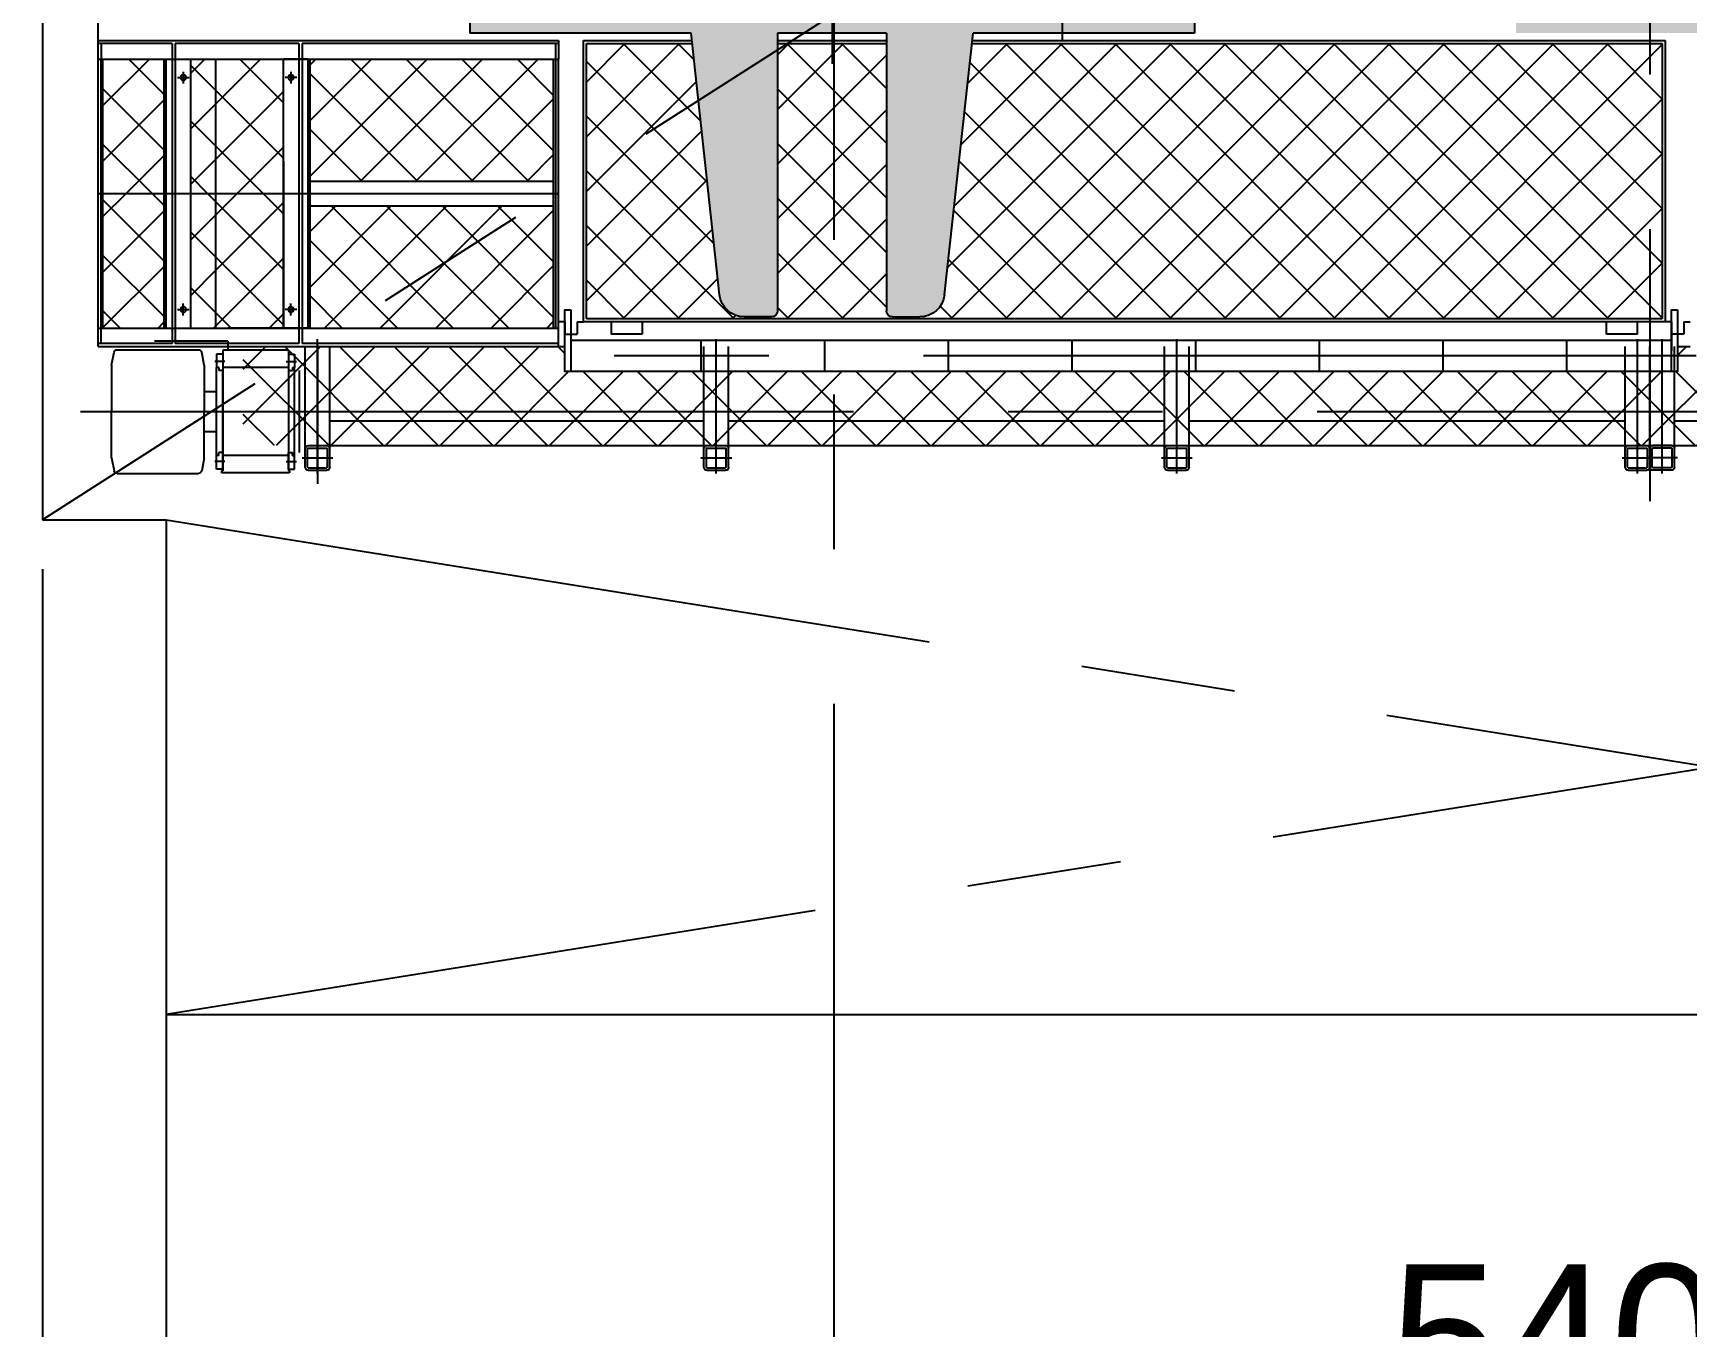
# Model space of a CAD drawing. Header units: millimetres. Extents: x -5 to 1510635, y -6 to 71285.
# Drawn here: x 798591 to 801266, y 32412 to 34505 of the extents above; entities that cross this region are included whole.
import ezdxf

# ---------------------------------------------------------------- set-up
doc = ezdxf.new("R2010")
doc.units = ezdxf.units.MM
doc.header["$LTSCALE"] = 1000
doc.linetypes.add('CENTER', pattern=[2, 1.25, -0.25, 0.25, -0.25])
for name, color, linetype in [('1', 1, 'CENTER'), ('MP-1', 1, 'CENTER'), ('MP-2', 42, 'Continuous'), ('MP-3', 3, 'Continuous'), ('MP-7', 7, 'Continuous'), ('MP-8', 8, 'Continuous'), ('S-TEXT-3', 31, 'Continuous')]:
    doc.layers.add(name, color=color, linetype=linetype)
doc.dimstyles.new('MPS2', dxfattribs={"dimscale": 100, "dimtxt": 3, "dimasz": 3, "dimexe": 1, "dimexo": 1, "dimgap": 1, "dimtad": 1, "dimzin": 12, "dimdsep": 46, "dimtxsty": 'Standard', "dimcen": 1, "dimclrd": 1, "dimclre": 1, "dimclrt": 7, "dimazin": 2, "dimtfac": 1, "dimtmove": 0, "dimatfit": 3, "dimfxl": 1, "dimarcsym": 0})
pattern_1 = [(135, (30007.18, 102368.32), (-44.9013, -44.9013), []), (225, (30007.18, 102368.32), (44.9013, -44.9013), [])]

# ---------------------------------------------------------------- blocks, each defined once
blk = doc.blocks.new('CL Cavin')
h = blk.add_hatch()
h.set_pattern_fill('CROSS', color=1, scale=100, style=0)
h.set_pattern_definition([(360, (24163.74, 101268.322), (25, 25), [12.5, -37.5]), (90, (24169.99, 101262.072), (-25, 25), [12.5, -37.5])])
h.paths.add_polyline_path([(27666.8, 102368.3), (27666.8, 102831.3), (27578.8, 102831.3), (27578.8, 103280.3, 0.414214), (27568.8, 103290.3), (27524.6, 103290.3, 0.382786), (27484.9, 103254.7), (27438.8, 102831.3), (27080.8, 102831.3), (27080.8, 102706.3), (26880.8, 102706.3), (26880.8, 102368.3)])
h.paths.add_polyline_path([(27666.8, 102368.3), (28452.8, 102368.3), (28452.8, 102706.3), (28252.8, 102706.3), (28252.8, 102831.3), (27894.7, 102831.3), (27848.6, 103254.7, 0.382786), (27808.9, 103290.3), (27764.8, 103290.3, 0.414214), (27754.8, 103280.3), (27754.8, 102831.3), (27666.8, 102831.3)])
h.paths.add_polyline_path([(27666.8, 102368.3), (27666.8, 101905.3), (27754.8, 101905.3), (27754.8, 101456.3, 0.414214), (27764.8, 101446.3), (27808.9, 101446.3, 0.382786), (27848.6, 101482), (27894.7, 101905.3), (28252.8, 101905.3), (28252.8, 102030.3), (28452.8, 102030.3), (28452.8, 102368.3)])
h.paths.add_polyline_path([(26880.8, 102368.3), (26880.8, 102030.3), (27080.8, 102030.3), (27080.8, 101905.3), (27438.8, 101905.3), (27484.9, 101482, 0.382786), (27524.6, 101446.3), (27568.8, 101446.3, 0.414214), (27578.8, 101456.3), (27578.8, 101905.3), (27666.8, 101905.3), (27666.8, 102368.3)])
h.paths.add_polyline_path([(25974.5, 102368.3), (25974.5, 101905.3), (26062.5, 101905.3), (26062.5, 101456.3, 0.414214), (26072.5, 101446.3), (26116.6, 101446.3, 0.382786), (26156.4, 101482), (26202.5, 101905.3), (26560.5, 101905.3), (26560.5, 102030.3), (26760.5, 102030.3), (26760.5, 102368.3)])
h.paths.add_polyline_path([(25388.5, 102030.3), (25388.5, 101905.3), (25746.5, 101905.3), (25792.6, 101482, 0.382786), (25832.4, 101446.3), (25876.5, 101446.3, 0.414214), (25886.5, 101456.3), (25886.5, 101905.3), (25974.5, 101905.3), (25974.5, 102368.3), (25188.5, 102368.3), (25188.5, 102030.3)])
h.paths.add_polyline_path([(25974.5, 102368.3), (25974.5, 102831.3), (25886.5, 102831.3), (25886.5, 103280.3, 0.414214), (25876.5, 103290.3), (25832.4, 103290.3, 0.382786), (25792.6, 103254.7), (25746.5, 102831.3), (25388.5, 102831.3), (25388.5, 102706.3), (25188.5, 102706.3), (25188.5, 102368.3)])
h.paths.add_polyline_path([(26760.5, 102368.3), (26760.5, 102706.3), (26560.5, 102706.3), (26560.5, 102831.3), (26202.5, 102831.3), (26156.4, 103254.7, 0.382786), (26116.6, 103290.3), (26072.5, 103290.3, 0.414214), (26062.5, 103280.3), (26062.5, 102831.3), (25974.5, 102831.3), (25974.5, 102368.3)])
at = {"layer": 'MP-2'}
h = blk.add_hatch(dxfattribs=at)
h.set_pattern_fill('ANSI37', color=256, scale=499.999663, angle=180, style=0)
h.set_pattern_definition([(225, (31683.96, 114656.054), (44.19414, -44.19414), []), (315, (31683.96, 114656.054), (44.19414, 44.19414), [])])
h.paths.add_polyline_path([(27342.2, 103338.3), (27342.2, 103378.8), (25542.2, 103378.8), (25542.2, 103338.3), (25022.2, 103338.3), (25022.2, 103498.3), (29572.2, 103498.3), (29572.2, 103338.3)])
h = blk.add_hatch(dxfattribs=at)
h.set_pattern_fill('ANSI37', color=256, scale=20, angle=90, style=0)
h.set_pattern_definition(pattern_1)
h.paths.add_polyline_path([(24894.2, 103308.3), (24795.2, 103308.3), (24795.2, 103090.8), (24894.2, 103090.8)])
h = blk.add_hatch(dxfattribs=at)
h.set_pattern_fill('ANSI37', color=256, scale=20, angle=90, style=0)
h.set_pattern_definition(pattern_1)
h.paths.add_polyline_path([(24977.2, 103308.3), (24937.2, 103308.3), (24937.2, 103090.8), (24977.2, 103090.8)])
h = blk.add_hatch(dxfattribs=at)
h.set_pattern_fill('ANSI37', color=256, scale=20, angle=90, style=0)
h.set_pattern_definition(pattern_1)
h.paths.add_polyline_path([(24997.2, 103308.3), (24977.2, 103308.3), (24977.2, 103090.8), (25087.2, 103090.8), (25087.2, 103308.3)])
h = blk.add_hatch(dxfattribs=at)
h.set_pattern_fill('ANSI37', color=256, scale=20, angle=90, style=0)
h.set_pattern_definition(pattern_1)
h.paths.add_polyline_path([(25524.2, 103110.8), (25524.2, 103308.3), (25130.2, 103308.3), (25130.2, 103110.8)])
h = blk.add_hatch(dxfattribs=at)
h.set_pattern_fill('ANSI37', color=256, scale=500, angle=90, style=0)
h.set_pattern_definition([(225, (27297.18, 104990.67), (-44.1942, 44.1942), []), (135, (27297.18, 104990.67), (44.1942, 44.1942), [])])
h.paths.add_polyline_path([(25748.4, 102848.3), (25577.2, 102848.3), (25577.2, 103293.3), (27317.2, 103293.3), (27317.2, 102848.3), (26200.7, 102848.3), (26156.4, 103254.7, 0.382786), (26116.6, 103290.3), (26072.5, 103290.3, 0.414214), (26062.5, 103280.3), (26062.5, 102848.3), (25886.5, 102848.3), (25886.5, 103280.3, 0.414214), (25876.5, 103290.3), (25832.4, 103290.3, 0.382786), (25792.6, 103254.7)])
h = blk.add_hatch(dxfattribs=at)
h.set_pattern_fill('ANSI37', color=256, scale=20, angle=90, style=0)
h.set_pattern_definition(pattern_1)
h.paths.add_polyline_path([(24894.2, 103090.8), (24795.2, 103090.8), (24795.2, 102873.3), (24894.2, 102873.3)])
h = blk.add_hatch(dxfattribs=at)
h.set_pattern_fill('ANSI37', color=256, scale=20, angle=90, style=0)
h.set_pattern_definition(pattern_1)
h.paths.add_polyline_path([(24977.2, 103090.8), (24937.2, 103090.8), (24937.2, 102873.3), (24977.2, 102873.3)])
h = blk.add_hatch(dxfattribs=at)
h.set_pattern_fill('ANSI37', color=256, scale=20, angle=90, style=0)
h.set_pattern_definition(pattern_1)
h.paths.add_polyline_path([(24977.2, 102873.3), (25087.2, 102873.3), (25087.2, 103090.8), (24977.2, 103090.8)])
h = blk.add_hatch(dxfattribs=at)
h.set_pattern_fill('ANSI37', color=256, scale=20, angle=90, style=0)
h.set_pattern_definition(pattern_1)
h.paths.add_polyline_path([(25130.2, 103070.8), (25130.2, 102873.3), (25524.2, 102873.3), (25524.2, 103070.8)])
at = {"linetype": 'ByBlock'}
blk.add_line((24937.2, 103308.3), (24937.2, 102873.3), dxfattribs=at)
at = {"layer": 'MP-1'}
for p, q in [((27297.2, 101148.3), (27297.2, 103588.3)), ((25142.2, 103343.3), (25142.2, 103560.5)), ((24992.3, 103524.3), (24976, 103524.3)), ((25091.8, 103524.3), (25108.2, 103524.3)), ((25142.2, 103543.3), (25142.2, 103326.1)), ((25787.2, 103543.3), (25787.2, 103326.1)), ((26532.2, 103543.3), (26532.2, 103326.1)), ((27277.2, 103543.3), (27277.2, 103326.1)), ((27317.2, 103543.3), (27317.2, 103326.1)), ((25117.2, 103518.3), (25167.2, 103518.3)), ((25762.2, 103518.3), (25812.2, 103518.3)), ((26507.2, 103518.3), (26557.2, 103518.3)), ((27252.2, 103518.3), (27302.2, 103518.3)), ((27342.2, 103518.3), (27292.2, 103518.3)), ((24759.1, 103443.3), (30035.1, 103443.3)), ((24992.3, 103362.3), (24976, 103362.3)), ((25091.8, 103362.3), (25108.2, 103362.3)), ((27372.2, 103353.3), (25522.2, 103353.3)), ((24925.2, 103287.8), (24925.2, 103268.8)), ((24925.2, 103287.8), (24925.2, 103268.8)), ((25099.2, 103287.8), (25099.2, 103268.8)), ((25099.2, 103287.8), (25099.2, 103268.8)), ((24915.7, 103278.3), (24934.7, 103278.3)), ((24915.7, 103278.3), (24934.7, 103278.3)), ((25108.7, 103278.3), (25089.7, 103278.3)), ((25108.7, 103278.3), (25089.7, 103278.3)), ((24787.2, 103090.8), (25532.2, 103090.8)), ((24925.2, 102893.8), (24925.2, 102912.8)), ((24925.2, 102893.8), (24925.2, 102912.8)), ((25099.2, 102893.8), (25099.2, 102912.8)), ((25099.2, 102893.8), (25099.2, 102912.8)), ((24915.7, 102903.3), (24934.7, 102903.3)), ((24915.7, 102903.3), (24934.7, 102903.3)), ((25108.7, 102903.3), (25089.7, 102903.3)), ((25108.7, 102903.3), (25089.7, 102903.3)), ((25974.5, 101855.3), (25974.5, 102881.3)), ((26347.2, 102843.3), (26347.2, 101893.3))]:
    blk.add_line(p, q, dxfattribs=at)
at = {"layer": 'MP-2'}
for p, q in [((25122.2, 103533.3), (25122.2, 103503.3)), ((25126.2, 103533.3), (25126.2, 103503.3)), ((25127.2, 103538.3), (25157.2, 103538.3)), ((25127.2, 103534.3), (25157.2, 103534.3)), ((25158.2, 103533.3), (25158.2, 103503.3)), ((25162.2, 103533.3), (25162.2, 103503.3)), ((25767.2, 103533.3), (25767.2, 103503.3)), ((25771.2, 103533.3), (25771.2, 103503.3)), ((25772.2, 103538.3), (25802.2, 103538.3)), ((25772.2, 103534.3), (25802.2, 103534.3)), ((25803.2, 103533.3), (25803.2, 103503.3)), ((25807.2, 103533.3), (25807.2, 103503.3)), ((26512.2, 103533.3), (26512.2, 103503.3)), ((26516.2, 103533.3), (26516.2, 103503.3)), ((26517.2, 103538.3), (26547.2, 103538.3)), ((26517.2, 103534.3), (26547.2, 103534.3)), ((26548.2, 103533.3), (26548.2, 103503.3)), ((26552.2, 103533.3), (26552.2, 103503.3)), ((27257.2, 103533.3), (27257.2, 103503.3)), ((27261.2, 103533.3), (27261.2, 103503.3)), ((27262.2, 103538.3), (27292.2, 103538.3)), ((27262.2, 103534.3), (27292.2, 103534.3)), ((27293.2, 103533.3), (27293.2, 103503.3)), ((27297.2, 103533.3), (27297.2, 103503.3)), ((27297.2, 103533.3), (27297.2, 103503.3)), ((27301.2, 103533.3), (27301.2, 103503.3)), ((27332.2, 103538.3), (27302.2, 103538.3)), ((27332.2, 103534.3), (27302.2, 103534.3)), ((27333.2, 103533.3), (27333.2, 103503.3)), ((27337.2, 103533.3), (27337.2, 103503.3)), ((25127.2, 103502.3), (25157.2, 103502.3)), ((25127.2, 103498.3), (25157.2, 103498.3)), ((25772.2, 103502.3), (25802.2, 103502.3)), ((25772.2, 103498.3), (25802.2, 103498.3)), ((26517.2, 103502.3), (26547.2, 103502.3)), ((26517.2, 103498.3), (26547.2, 103498.3)), ((27262.2, 103502.3), (27292.2, 103502.3)), ((27262.2, 103498.3), (27292.2, 103498.3)), ((27332.2, 103502.3), (27302.2, 103502.3)), ((27332.2, 103498.3), (27302.2, 103498.3)), ((24997.2, 103329.3), (24997.2, 103343.3)), ((25532.2, 103338.3), (25542.2, 103338.3)), ((27342.2, 103338.3), (27362.2, 103338.3)), ((24997.2, 103329.3), (24878.4, 103329.3)), ((25542.2, 103298.3), (25542.2, 103318.3)), ((25542.2, 103318.3), (25562.2, 103318.3)), ((25562.2, 103298.3), (25562.2, 103318.3)), ((27332.2, 103298.3), (27332.2, 103318.3)), ((27352.2, 103318.3), (27332.2, 103318.3)), ((27352.2, 103298.3), (27352.2, 103318.3)), ((25542.2, 103298.3), (25532.2, 103298.3)), ((25562.2, 103298.3), (25572.2, 103298.3)), ((27332.2, 103298.3), (27322.2, 103298.3)), ((27352.2, 103298.3), (27362.2, 103298.3))]:
    blk.add_line(p, q, dxfattribs=at)
for centre, radius, start, end in [((25127.2, 103533.3), 5, 90, 180), ((25127.2, 103533.3), 1, 90, 180), ((25157.2, 103533.3), 5, 0, 90), ((25157.2, 103533.3), 1, 0, 90), ((25772.2, 103533.3), 5, 90, 180), ((25772.2, 103533.3), 1, 90, 180), ((25802.2, 103533.3), 5, 0, 90), ((25802.2, 103533.3), 1, 0, 90), ((26517.2, 103533.3), 5, 90, 180), ((26517.2, 103533.3), 1, 90, 180), ((26547.2, 103533.3), 5, 0, 90), ((26547.2, 103533.3), 1, 0, 90), ((27262.2, 103533.3), 5, 90, 180), ((27262.2, 103533.3), 1, 90, 180), ((27292.2, 103533.3), 5, 0, 90), ((27292.2, 103533.3), 1, 0, 90), ((27302.2, 103533.3), 5, 90, 180), ((27302.2, 103533.3), 1, 90, 180), ((27332.2, 103533.3), 5, 0, 90), ((27332.2, 103533.3), 1, 0, 90), ((25127.2, 103503.3), 5, 180, 270), ((25127.2, 103503.3), 1, 180, 270), ((25157.2, 103503.3), 1, 270, 0), ((25157.2, 103503.3), 5, 270, 0), ((25772.2, 103503.3), 5, 180, 270), ((25772.2, 103503.3), 1, 180, 270), ((25802.2, 103503.3), 5, 270, 0), ((25802.2, 103503.3), 1, 270, 0), ((26517.2, 103503.3), 5, 180, 270), ((26517.2, 103503.3), 1, 180, 270), ((26547.2, 103503.3), 1, 270, 0), ((26547.2, 103503.3), 5, 270, 0), ((27262.2, 103503.3), 5, 180, 270), ((27262.2, 103503.3), 1, 180, 270), ((27292.2, 103503.3), 5, 270, 0), ((27292.2, 103503.3), 1, 270, 0), ((27302.2, 103503.3), 5, 180, 270), ((27302.2, 103503.3), 1, 180, 270), ((27332.2, 103503.3), 1, 270, 0), ((27332.2, 103503.3), 5, 270, 0)]:
    blk.add_arc(centre, radius, start, end, dxfattribs=at)
at = {"layer": 'MP-3'}
for p, q in [((24809.1, 103518.3), (24813.3, 103539.3)), ((24818.2, 103543.3), (24950, 103543.3)), ((24959.1, 103518.3), (24954.9, 103539.3)), ((24979.1, 103536.3), (24979.1, 103514.3)), ((24989.1, 103536.3), (24979.1, 103536.3)), ((25097.1, 103542.3), (24987.1, 103542.3)), ((24987.1, 103539.3), (24987.1, 103542.3)), ((24989.1, 103539.3), (24987.1, 103539.3)), ((24989.1, 103514.3), (24989.1, 103539.3)), ((24989.1, 103536.3), (24989.1, 103509.8)), ((25095.1, 103514.3), (25095.1, 103539.3)), ((25097.1, 103539.3), (25095.1, 103539.3)), ((25095.1, 103536.3), (25095.1, 103509.8)), ((25095.1, 103536.3), (25105.1, 103536.3)), ((25097.1, 103539.3), (25097.1, 103542.3)), ((25105.1, 103536.3), (25105.1, 103514.3)), ((24809.1, 103518.3), (24809.1, 103443.3)), ((24959.1, 103518.3), (24959.1, 103487.3)), ((24979.1, 103514.3), (24979.1, 103372.3)), ((24982.6, 103514.3), (24979.1, 103514.3)), ((24982.6, 103514.3), (24982.6, 103509.8)), ((24989.1, 103509.8), (24982.6, 103509.8)), ((24989.1, 103372.3), (24989.1, 103514.3)), ((25074.2, 103514.3), (24989.1, 103514.3)), ((24989.1, 103509.8), (24989.1, 103376.8)), ((25095.1, 103514.3), (25074.2, 103514.3)), ((25095.1, 103372.3), (25095.1, 103514.3)), ((25095.1, 103509.8), (25101.6, 103509.8)), ((25101.6, 103514.3), (25101.6, 103509.8)), ((25101.6, 103514.3), (25105.1, 103514.3)), ((25105.1, 103514.3), (25105.1, 103372.3)), ((25113.1, 103509.8), (25113.1, 103376.8)), ((25122.2, 103503.3), (25122.2, 103338.3)), ((25162.2, 103498.3), (29572.2, 103498.3)), ((24959.1, 103487.3), (24959.1, 103443.3)), ((24959.1, 103475.8), (24979.1, 103475.8)), ((24809.1, 103397.3), (24809.1, 103443.3)), ((24959.1, 103397.3), (24959.1, 103443.3)), ((24809.1, 103368.3), (24809.1, 103397.3)), ((24959.1, 103410.8), (24979.1, 103410.8)), ((24959.1, 103368.3), (24959.1, 103397.3)), ((24809.1, 103368.3), (24813.3, 103347.3)), ((24959.1, 103368.3), (24954.9, 103347.3)), ((24979.1, 103350.3), (24979.1, 103372.3)), ((24982.6, 103372.3), (24979.1, 103372.3)), ((24989.1, 103376.8), (24982.6, 103376.8)), ((24982.6, 103372.3), (24982.6, 103376.8)), ((24989.1, 103350.3), (24989.1, 103376.8)), ((24989.1, 103344.3), (24989.1, 103372.3)), ((25074.2, 103372.3), (24989.1, 103372.3)), ((25095.1, 103372.3), (25074.2, 103372.3)), ((25095.1, 103350.3), (25095.1, 103376.8)), ((25095.1, 103376.8), (25101.6, 103376.8)), ((25095.1, 103344.3), (25095.1, 103372.3)), ((25101.6, 103372.3), (25101.6, 103376.8)), ((25101.6, 103372.3), (25105.1, 103372.3)), ((25105.1, 103350.3), (25105.1, 103372.3)), ((27332.2, 103378.8), (25552.2, 103378.8)), ((25762.2, 103327.8), (25762.2, 103378.8)), ((25962.2, 103327.8), (25962.2, 103378.8)), ((26162.2, 103327.8), (26162.2, 103378.8)), ((26362.2, 103327.8), (26362.2, 103378.8)), ((26562.2, 103327.8), (26562.2, 103378.8)), ((26762.2, 103327.8), (26762.2, 103378.8)), ((26962.2, 103327.8), (26962.2, 103378.8)), ((27162.2, 103327.8), (27162.2, 103378.8)), ((27162.2, 103327.8), (27162.2, 103378.8)), ((24787.2, 103338.3), (24787.2, 101863.3)), ((24787.2, 103338.3), (25532.2, 103338.3)), ((24818.2, 103343.3), (24950, 103343.3)), ((24989.1, 103350.3), (24979.1, 103350.3)), ((25095.1, 103344.3), (24989.1, 103344.3)), ((25095.1, 103350.3), (25105.1, 103350.3)), ((25532.2, 103338.3), (25532.2, 103308.3)), ((25532.2, 103338.3), (25532.2, 103308.3)), ((27332.2, 103311.2), (27332.2, 103345.3)), ((27342.2, 103307.5), (27342.2, 103337.3)), ((24907.2, 103333.3), (24787.2, 103333.3)), ((24792.2, 103333.3), (24792.2, 102873.3)), ((24907.2, 102848.3), (24907.2, 103333.3)), ((24912.2, 102848.3), (24912.2, 103333.3)), ((25112.2, 103333.3), (24912.2, 103333.3)), ((25112.2, 102848.3), (25112.2, 103333.3)), ((25117.2, 102848.3), (25117.2, 103333.3)), ((25532.2, 103333.3), (25117.2, 103333.3)), ((25532.2, 103333.3), (25532.2, 102873.3)), ((25552.2, 103327.8), (27174.6, 103327.8)), ((25617.2, 103298.3), (25617.2, 103318.3)), ((25667.2, 103318.3), (25617.2, 103318.3)), ((25667.2, 103298.3), (25667.2, 103318.3)), ((27174.6, 103327.8), (27332.2, 103327.8)), ((27227.2, 103318.3), (27227.2, 103298.3)), ((27277.2, 103318.3), (27227.2, 103318.3)), ((27277.2, 103318.3), (27277.2, 103298.3)), ((24787.2, 103308.3), (25532.2, 103308.3)), ((24795.2, 103308.3), (24795.2, 102873.3)), ((24894.2, 103308.3), (24894.2, 102873.3)), ((24897.2, 103308.3), (24897.2, 102873.3)), ((24897.2, 103308.3), (24937.2, 103308.3)), ((24977.2, 102873.3), (24977.2, 103308.3)), ((25087.2, 103308.3), (24997.2, 103308.3)), ((25087.2, 103038.3), (25087.2, 103308.3)), ((25087.2, 103308.3), (25087.2, 102873.3)), ((25127.2, 103308.3), (25087.2, 103308.3)), ((25127.2, 103308.3), (25127.2, 102873.3)), ((25130.2, 103308.3), (25130.2, 102873.3)), ((25524.2, 103308.3), (25524.2, 102873.3)), ((25527.2, 102848.3), (25527.2, 103308.3)), ((27322.2, 103298.3), (25572.2, 103298.3)), ((25572.2, 103298.3), (25572.2, 102843.3)), ((27317.2, 103293.3), (25577.2, 103293.3)), ((25577.2, 103293.3), (25577.2, 102848.3)), ((25876.5, 103290.3), (25832.4, 103290.3)), ((26072.5, 103290.3), (26116.6, 103290.3)), ((27317.2, 102848.3), (27317.2, 103293.3)), ((27322.2, 102843.3), (27322.2, 103298.3)), ((25886.5, 102831.3), (25886.5, 103280.3)), ((26062.5, 102831.3), (26062.5, 103280.3)), ((25792.6, 103254.7), (25746.5, 102831.3)), ((26156.4, 103254.7), (26202.5, 102831.3)), ((24792.2, 102848.3), (24792.2, 103095.5)), ((25130.2, 103110.8), (25524.2, 103110.8)), ((25130.2, 103070.8), (25524.2, 103070.8)), ((24787.2, 102873.3), (25532.2, 102873.3)), ((24897.2, 102873.3), (24937.2, 102873.3)), ((25127.2, 102873.3), (25087.2, 102873.3)), ((25532.2, 102843.3), (25532.2, 102873.3)), ((25532.2, 102843.3), (25532.2, 102873.3)), ((24907.2, 102848.3), (24787.2, 102848.3)), ((24787.2, 102843.3), (25532.2, 102843.3)), ((25112.2, 102848.3), (24912.2, 102848.3)), ((25532.2, 102848.3), (25117.2, 102848.3)), ((25746.5, 102831.3), (25388.5, 102831.3)), ((25388.5, 102706.3), (25388.5, 102831.3)), ((25572.2, 102843.3), (25747.8, 102843.3)), ((25577.2, 102848.3), (25748.4, 102848.3)), ((25886.5, 102848.3), (26062.5, 102848.3)), ((25886.5, 102843.3), (26062.5, 102843.3)), ((26062.5, 102831.3), (25886.5, 102831.3)), ((26200.7, 102848.3), (27317.2, 102848.3)), ((26201.2, 102843.3), (27322.2, 102843.3)), ((26560.5, 102831.3), (26202.5, 102831.3)), ((26560.5, 102706.3), (26560.5, 102831.3))]:
    blk.add_line(p, q, dxfattribs=at)
at = {"layer": 'MP-3', "flags": 128}
for points in [[(25552.2, 103278.8), (25552.2, 103378.8), (25542.2, 103378.8), (25542.2, 103278.8)], [(27342.2, 103278.8), (27342.2, 103378.8), (27332.2, 103378.8), (27332.2, 103278.8)]]:
    blk.add_lwpolyline(points, close=True, dxfattribs=at)
at = {"layer": 'MP-3'}
for centre in [(24925.2, 103278.3), (24925.2, 103278.3), (25099.2, 103278.3), (25099.2, 103278.3), (24925.2, 102903.3), (24925.2, 102903.3), (25099.2, 102903.3), (25099.2, 102903.3)]:
    blk.add_circle(centre, 4.5, dxfattribs=at)
for centre, radius, start, end in [((24818.2, 103538.3), 5, 90, 168.6901), ((24950, 103538.3), 5, 11.3099, 90), ((24818.2, 103348.3), 5, 191.3099, 270), ((24950, 103348.3), 5, 270, 348.6901), ((25832.4, 103250.3), 40, 90, 173.7846), ((25876.5, 103280.3), 10, 0, 90), ((26072.5, 103280.3), 10, 90, 180), ((26116.6, 103250.3), 40, 6.2154, 90)]:
    blk.add_arc(centre, radius, start, end, dxfattribs=at)
at = {"layer": 'MP-7'}
for p, q in [((25162.2, 103503.3), (25162.2, 103338.3)), ((25767.2, 103503.3), (25767.2, 103338.3)), ((25807.2, 103503.3), (25807.2, 103338.3)), ((26512.2, 103503.3), (26512.2, 103338.3)), ((26552.2, 103503.3), (26552.2, 103338.3)), ((27257.2, 103503.3), (27257.2, 103338.3)), ((27297.2, 103503.3), (27297.2, 103338.3)), ((27337.2, 103503.3), (27337.2, 103338.3)), ((25162.2, 103458.3), (25767.2, 103458.3)), ((25807.2, 103458.3), (26512.2, 103458.3)), ((26552.2, 103458.3), (27257.2, 103458.3)), ((27337.2, 103458.3), (28042.2, 103458.3))]:
    blk.add_line(p, q, dxfattribs=at)
blk = doc.blocks.new('*D353')
at = {"layer": 'DEFPOINTS', "color": 0, "linetype": 'ByBlock', "transparency": 16777216}
for p in [(798605.9, 38841.1), (798605.9, 37167.7, 0), (782705.9, 32412.4)]:
    blk.add_point(p, dxfattribs=at)
at = {"layer": 'S-TEXT-3', "color": 1, "linetype": 'ByBlock', "lineweight": -2, "transparency": 16777216}
for p, q in [((782705.9, 32492.4), (782705.9, 38921.1)), ((798605.9, 37247.7), (798605.9, 38921.1)), ((782945.9, 38841.1), (798365.9, 38841.1))]:
    blk.add_line(p, q, dxfattribs=at)
at = {"layer": 'S-TEXT-3', "color": 1, "linetype": 'ByBlock', "transparency": 16777216}
for points in [[(782945.9, 38881.1), (782945.9, 38801.1), (782705.9, 38841.1)], [(798365.9, 38881.1), (798365.9, 38801.1), (798605.9, 38841.1)]]:
    blk.add_solid(points, dxfattribs=at)
at = {"layer": 'S-TEXT-3', "color": 7, "linetype": 'ByBlock', "transparency": 16777216, "insert": (790655.9, 39041.1), "char_height": 240, "attachment_point": 5}
blk.add_mtext('15900', dxfattribs=at)
blk = doc.blocks.new('*D362')
at = {"layer": 'DEFPOINTS', "color": 0, "linetype": 'ByBlock', "transparency": 16777216}
for p in [(811780.8, 39553.5), (781391, 32912.4, 0), (811780.8, 20582.8, 0)]:
    blk.add_point(p, dxfattribs=at)
at = {"layer": 'S-TEXT-3', "color": 1, "linetype": 'ByBlock', "lineweight": -2, "transparency": 16777216}
for p, q in [((781391, 32992.4), (781391, 39633.5)), ((811780.8, 20662.8), (811780.8, 39633.5)), ((781631, 39553.5), (811540.8, 39553.5))]:
    blk.add_line(p, q, dxfattribs=at)
at = {"layer": 'S-TEXT-3', "color": 1, "linetype": 'ByBlock', "transparency": 16777216}
for points in [[(781631, 39593.5), (781631, 39513.5), (781391, 39553.5)], [(811540.8, 39593.5), (811540.8, 39513.5), (811780.8, 39553.5)]]:
    blk.add_solid(points, dxfattribs=at)
at = {"layer": 'S-TEXT-3', "color": 7, "linetype": 'ByBlock', "transparency": 16777216, "insert": (796585.9, 39753.5), "char_height": 240, "attachment_point": 5}
blk.add_mtext('30390', dxfattribs=at)
blk = doc.blocks.new('*D349')
at = {"layer": 'DEFPOINTS', "color": 0, "linetype": 'ByBlock', "transparency": 16777216}
for p in [(798605.9, 33717.7, 0), (804005.9, 33717.7, 0), (798605.9, 32215.9)]:
    blk.add_point(p, dxfattribs=at)
at = {"layer": 'MP-8', "color": 1, "linetype": 'ByBlock', "lineweight": -2, "transparency": 16777216}
for p, q in [((798605.9, 33637.7), (798605.9, 32135.9)), ((804005.9, 33637.7), (804005.9, 32135.9)), ((803765.9, 32215.9), (798845.9, 32215.9))]:
    blk.add_line(p, q, dxfattribs=at)
at = {"layer": 'MP-8', "color": 1, "linetype": 'ByBlock', "transparency": 16777216}
for points in [[(798845.9, 32255.9), (798845.9, 32175.9), (798605.9, 32215.9)], [(803765.9, 32255.9), (803765.9, 32175.9), (804005.9, 32215.9)]]:
    blk.add_solid(points, dxfattribs=at)
at = {"layer": 'MP-8', "color": 7, "linetype": 'ByBlock', "transparency": 16777216, "insert": (801305.9, 32444.7), "char_height": 240, "attachment_point": 5}
blk.add_mtext('5400{\\H144.000000;\\S+10^ -0;}', dxfattribs=at)

msp = doc.modelspace()

# ---------------------------------------------------------------- linework, layer by layer
at = {"layer": '1'}
msp.add_line((799885.865, 41420.274, 0), (799885.865, 10387.453, 0), dxfattribs=at)
at = {"layer": 'MP-1'}
for p, q in [((804005.865, 37167.724, 0), (798605.865, 33717.724, 0)), ((803805.865, 33717.724, 0), (798805.865, 32917.724, 0)), ((798805.865, 33717.724, 0), (803805.865, 32917.724, 0))]:
    msp.add_line(p, q, dxfattribs=at)
at = {"layer": 'MP-8'}
for p, q in [((798605.865, 37167.724, 0), (798605.865, 33717.724, 0)), ((798605.865, 33717.724, 0), (798805.865, 33717.724, 0)), ((798805.865, 33717.724, 0), (798805.865, 13762.358, 0)), ((798805.865, 32917.724, 0), (803805.865, 32917.724, 0))]:
    msp.add_line(p, q, dxfattribs=at)

# ---------------------------------------------------------------- block references
at = {"linetype": 'ByBlock', "extrusion": (0, 0, -1), "zscale": -1, "rotation": 179.9999999866598}
msp.add_blockref('CL Cavin', (-773908.684, 137336.046, 0), dxfattribs=at)

# ---------------------------------------------------------------- dimensions: what is measured, and where the dimension line sits
at = {"layer": 'MP-8', "linetype": 'ByBlock'}
dim = msp.add_linear_dim(base=(798605.865, 32215.904), p1=(804005.865, 33717.724, 0), p2=(798605.865, 33717.724, 0), dimstyle='MPS2', override={"dimscale": 80, "dimtol": 1, "dimtp": 10, "dimtm": 1e-09, "dimtfac": 0.6}, dxfattribs=at)
dim.commit()
dim.dimension.update_dxf_attribs({"geometry": '*D349', "text_midpoint": (801305.865, 32444.704)})
at = {"layer": 'S-TEXT-3', "linetype": 'ByBlock'}
for base, p1, p2, picture, middle in [((811780.772, 39553.493), (781391.023, 32912.423, 0), (811780.772, 20582.777, 0), '*D362', (796585.897, 39753.493)), ((798605.865, 38841.113), (782705.865, 32412.423), (798605.865, 37167.724, 0), '*D353', (790655.865, 39041.113))]:
    dim = msp.add_linear_dim(base=base, p1=p1, p2=p2, dimstyle='MPS2', override={"dimscale": 80, "dimdec": 0, "dimtmove": 1}, dxfattribs=at)
    dim.commit()
    dim.dimension.update_dxf_attribs({"geometry": picture, "text_midpoint": middle})

doc.saveas('drawing.dxf')
